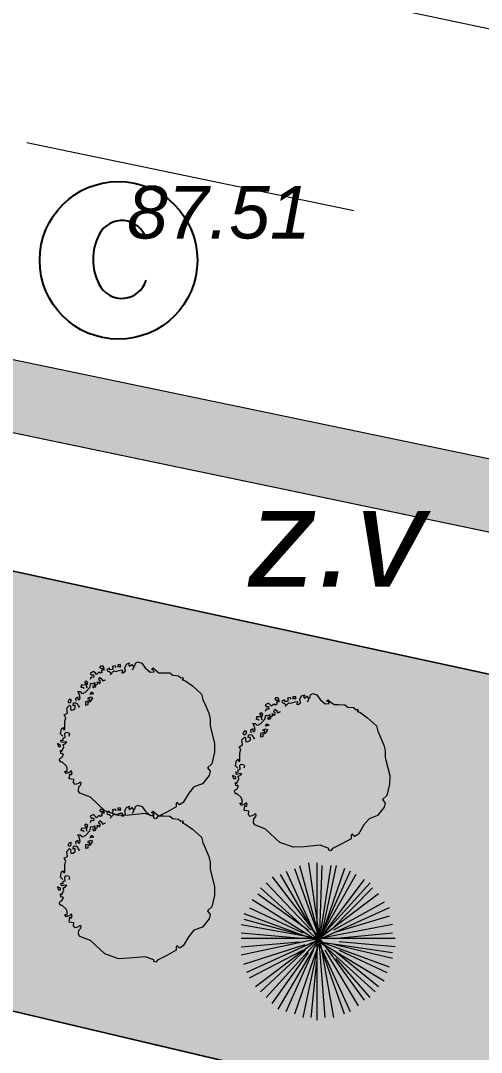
# Model space of a CAD drawing. Header units: millimetres. Extents: x 207782523 to 208144499, y 477594674 to 477848829.
# Drawn here: x 207865833 to 207874599, y 477772217 to 477791839 of the extents above; entities that cross this region are included whole.
import ezdxf

# ---------------------------------------------------------------- set-up
doc = ezdxf.new("R2010")
doc.units = ezdxf.units.MM
doc.header["$MEASUREMENT"] = 0
doc.linetypes.add('Hidden Line', pattern=[391.222223, 282.222223, -109])
doc.linetypes.add('Hosszú szaggatott', pattern=[10583.33, 6350, -4233.33])
doc.layers.get('0').update_dxf_attribs({"true_color": 0x787878})
for name, color, linetype, lineweight, true_color in [('New_sit - accese_Pen_No__1', 7, 'Continuous', 13, 0x787878), ('New_sit - constructii propuse_Pen_No__1', 7, 'Continuous', 13, 0x787878), ('New_sit - drum_Pen_No__19', 7, 'Continuous', 0, 0x787878), ('New_sit - drum_Pen_No__21', 7, 'Continuous', 20, 0x787878), ('New_sit - vegetatie_Pen_No__1', 7, 'Continuous', 13, 0x787878), ('New_sit - vegetatie_Pen_No__104', 7, 'Continuous', 13, 0x787878), ('sit - adnotatii_Pen_No__92', 7, 'Continuous', 13, 0x787878), ('sit - canalizare_Pen_No__150', 7, 'Continuous', 25, 0x787878), ('sit - cota teren_Pen_No__101', 7, 'Continuous', 13, 0x787878), ('sit - limita de proprietate_Pen_No__20', 7, 'Continuous', 0, 0x787878), ('sit - vegetatie_Pen_No__2', 7, 'Continuous', 13, 0x787878)]:
    doc.layers.add(name, color=color, linetype=linetype, lineweight=lineweight, true_color=true_color)
doc.layers.add('sit - vegetatie', color=7, linetype='Continuous', true_color=0x787878)
doc.styles.add('GENERATED_STYLE_4', font='ariali.ttf')
doc.linetypes.add('cercuri pline mici', pattern='A,0,[1,PLAN DE SITUATIE - TMISOARA1.Shx,S=1.587302,R=0,X=0,Y=0],-300,0', length=300)
pattern_1 = [(90, (207891220.2, 477723905.04), (-300, 0), [43.30127, -129.9038]), (90, (207891370.2, 477723991.64), (-300, 0), [43.30127, -129.9038]), (30, (207891220.2, 477723905.04), (-150, 259.8076), [43.30127, -129.9038]), (30, (207891220.2, 477724078.24), (-150, 259.8076), [43.30127, -129.9038]), (150, (207891220.2, 477723905.04), (150, 259.8076), [43.30127, -129.9038]), (150, (207891220.2, 477724078.24), (150, 259.8076), [43.30127, -129.9038])]

# ---------------------------------------------------------------- blocks, each defined once
blk = doc.blocks.new('Tree Plan 23[18]', base_point=(207919060, 477770293))
at = {"layer": 'sit - vegetatie_Pen_No__2', "color": 8, "linetype": 'Continuous', "lineweight": 13}
for p, q in [((207918378, 477771703), (207918364, 477771678)), ((207918364, 477771678), (207918398, 477771660)), ((207918430, 477771703), (207918378, 477771703)), ((207918398, 477771660), (207918413, 477771667)), ((207918413, 477771667), (207918422, 477771648)), ((207918452, 477771656), (207918430, 477771703)), ((207918448, 477771623), (207918452, 477771656)), ((207918547, 477771667), (207918499, 477771641)), ((207918565, 477771634), (207918547, 477771667)), ((207918656, 477771711), (207918605, 477771696)), ((207918605, 477771696), (207918623, 477771674)), ((207918623, 477771674), (207918605, 477771637)), ((207918678, 477771678), (207918656, 477771711)), ((207918711, 477771725), (207918708, 477771689)), ((207918708, 477771689), (207918733, 477771700)), ((207918752, 477771732), (207918711, 477771725)), ((207918733, 477771700), (207918755, 477771689)), ((207918770, 477771696), (207918752, 477771732)), ((207918755, 477771689), (207918770, 477771696)), ((207918845, 477771674), (207918872, 477771741)), ((207918854, 477771611), (207918845, 477771674)), ((207918872, 477771741), (207918935, 477771764)), ((207918935, 477771764), (207918913, 477771728)), ((207918913, 477771728), (207918931, 477771701)), ((207918931, 477771701), (207918976, 477771737)), ((207918976, 477771737), (207919012, 477771683)), ((207919012, 477771683), (207918985, 477771624)), ((207919034, 477771701), (207919048, 477771759)), ((207919048, 477771759), (207919088, 477771786)), ((207919088, 477771786), (207919169, 477771759)), ((207919169, 477771759), (207919232, 477771674)), ((207919232, 477771674), (207919326, 477771588)), ((207919353, 477771642), (207919380, 477771669)), ((207919380, 477771669), (207919416, 477771638)), ((207918247, 477771604), (207918181, 477771572)), ((207918181, 477771572), (207918203, 477771539)), ((207918199, 477771487), (207918184, 477771447)), ((207918254, 477771491), (207918199, 477771487)), ((207918203, 477771539), (207918247, 477771539)), ((207918283, 477771568), (207918247, 477771604)), ((207918247, 477771539), (207918254, 477771491)), ((207918302, 477771546), (207918283, 477771568)), ((207918349, 477771586), (207918302, 477771546)), ((207918378, 477771568), (207918349, 477771586)), ((207918351, 477771454), (207918369, 477771489)), ((207918378, 477771409), (207918351, 477771454)), ((207918369, 477771489), (207918391, 477771467)), ((207918408, 477771583), (207918378, 477771568)), ((207918391, 477771467), (207918427, 477771422)), ((207918422, 477771648), (207918397, 477771615)), ((207918397, 477771615), (207918408, 477771583)), ((207918499, 477771641), (207918506, 477771615)), ((207918506, 477771615), (207918543, 477771604)), ((207918543, 477771604), (207918576, 477771579)), ((207918605, 477771637), (207918565, 477771634)), ((207918566, 477771539), (207918634, 477771611)), ((207918634, 477771611), (207918674, 477771602)), ((207918674, 477771602), (207918755, 477771629)), ((207918755, 477771629), (207918791, 477771633)), ((207918800, 477771602), (207918778, 477771584)), ((207918778, 477771584), (207918823, 477771579)), ((207918791, 477771633), (207918800, 477771602)), ((207918823, 477771579), (207918854, 477771611)), ((207919326, 477771588), (207919398, 477771597)), ((207919385, 477771633), (207919353, 477771642)), ((207919398, 477771597), (207919385, 477771633)), ((207919416, 477771638), (207919493, 477771579)), ((207919493, 477771579), (207919578, 477771579)), ((207919578, 477771579), (207919700, 477771575)), ((207919700, 477771575), (207919754, 477771530)), ((207919754, 477771530), (207919862, 477771521)), ((207919862, 477771521), (207919907, 477771480)), ((207919907, 477771480), (207919947, 477771485)), ((207919952, 477771458), (207919934, 477771445)), ((207919947, 477771485), (207919952, 477771458)), ((207918018, 477771346), (207918009, 477771301)), ((207918009, 477771301), (207918040, 477771305)), ((207918063, 477771341), (207918018, 477771346)), ((207918040, 477771305), (207918067, 477771283)), ((207918094, 477771346), (207918063, 477771341)), ((207918108, 477771422), (207918076, 477771395)), ((207918076, 477771395), (207918099, 477771386)), ((207918099, 477771386), (207918094, 477771346)), ((207918099, 477771215), (207918175, 477771296)), ((207918139, 477771395), (207918108, 477771422)), ((207918112, 477771328), (207918139, 477771395)), ((207918126, 477771283), (207918112, 477771328)), ((207918175, 477771296), (207918189, 477771346)), ((207918189, 477771346), (207918198, 477771377)), ((207918198, 477771377), (207918229, 477771364)), ((207918229, 477771364), (207918270, 477771391)), ((207918261, 477771328), (207918229, 477771319)), ((207918229, 477771319), (207918252, 477771296)), ((207918252, 477771296), (207918288, 477771310)), ((207918270, 477771391), (207918261, 477771328)), ((207918288, 477771310), (207918297, 477771355)), ((207918297, 477771355), (207918328, 477771364)), ((207918328, 477771364), (207918315, 477771404)), ((207918315, 477771404), (207918346, 477771391)), ((207918346, 477771391), (207918360, 477771368)), ((207918360, 477771368), (207918378, 477771409)), ((207918427, 477771422), (207918477, 477771445)), ((207919934, 477771445), (207919983, 477771431)), ((207919983, 477771431), (207920131, 477771328)), ((207920131, 477771328), (207920302, 477771173)), ((207917785, 477771068), (207917757, 477771015)), ((207917825, 477771071), (207917785, 477771068)), ((207917825, 477771031), (207917825, 477771071)), ((207917910, 477771094), (207917946, 477771121)), ((207917914, 477771040), (207917910, 477771094)), ((207917946, 477771121), (207917946, 477771080)), ((207917946, 477771080), (207917973, 477771058)), ((207917982, 477771161), (207917950, 477771220)), ((207917950, 477771220), (207917995, 477771220)), ((207917973, 477771058), (207917991, 477771094)), ((207917991, 477771094), (207917982, 477771161)), ((207917995, 477771220), (207918022, 477771184)), ((207918022, 477771184), (207918058, 477771188)), ((207918058, 477771188), (207918099, 477771215)), ((207918188, 477771111), (207918133, 477771089)), ((207918133, 477771089), (207918170, 477771081)), ((207918170, 477771081), (207918163, 477771045)), ((207918211, 477771206), (207918180, 477771170)), ((207918180, 477771170), (207918256, 477771184)), ((207918232, 477771100), (207918188, 477771111)), ((207918192, 477771030), (207918214, 477771067)), ((207918256, 477771184), (207918211, 477771206)), ((207918214, 477771067), (207918232, 477771100)), ((207920302, 477771173), (207920325, 477771071)), ((207920325, 477771071), (207920383, 477770941)), ((207917739, 477770905), (207917789, 477770959)), ((207917753, 477770810), (207917739, 477770905)), ((207917757, 477771015), (207917798, 477771004)), ((207917789, 477770959), (207917816, 477770936)), ((207917798, 477771004), (207917825, 477771031)), ((207917816, 477770936), (207917807, 477770909)), ((207917807, 477770909), (207917816, 477770869)), ((207917816, 477770869), (207917860, 477770873)), ((207917860, 477770950), (207917865, 477771004)), ((207917896, 477770959), (207917860, 477770950)), ((207917860, 477770873), (207917901, 477770900)), ((207917865, 477771004), (207917901, 477771008)), ((207917901, 477770900), (207917896, 477770959)), ((207917901, 477771008), (207917937, 477770995)), ((207917937, 477770995), (207917955, 477770954)), ((207917955, 477770954), (207917973, 477770923)), ((207917973, 477770923), (207917986, 477770941)), ((207918097, 477771026), (207918093, 477770964)), ((207918093, 477770964), (207918144, 477770972)), ((207918163, 477771045), (207918097, 477771026)), ((207918144, 477771001), (207918148, 477771015)), ((207918144, 477770972), (207918144, 477771001)), ((207918148, 477771015), (207918192, 477771030)), ((207920383, 477770941), (207920442, 477770806)), ((207917690, 477770774), (207917753, 477770810)), ((207917721, 477770721), (207917690, 477770774)), ((207917699, 477770658), (207917721, 477770721)), ((207920442, 477770806), (207920464, 477770703)), ((207920464, 477770703), (207920464, 477770572)), ((207917618, 477770415), (207917636, 477770514)), ((207917636, 477770514), (207917672, 477770536)), ((207917672, 477770536), (207917676, 477770500)), ((207917676, 477770500), (207917699, 477770500)), ((207917703, 477770554), (207917699, 477770658)), ((207917699, 477770500), (207917703, 477770554)), ((207920464, 477770572), (207920478, 477770518)), ((207920478, 477770518), (207920552, 477770229)), ((207917663, 477770370), (207917618, 477770415)), ((207917640, 477770248), (207917627, 477770298)), ((207917627, 477770298), (207917667, 477770289)), ((207917667, 477770289), (207917672, 477770338)), ((207917672, 477770338), (207917708, 477770347)), ((207917699, 477770419), (207917726, 477770446)), ((207917708, 477770347), (207917699, 477770419)), ((207917726, 477770446), (207917771, 477770437)), ((207917771, 477770437), (207917789, 477770401)), ((207917789, 477770401), (207917780, 477770365)), ((207917622, 477770203), (207917564, 477770230)), ((207917564, 477770230), (207917582, 477770172)), ((207917582, 477770172), (207917622, 477770172)), ((207917628, 477770034), (207917616, 477770097)), ((207917616, 477770097), (207917640, 477770077)), ((207917622, 477770172), (207917622, 477770203)), ((207917690, 477770257), (207917640, 477770248)), ((207917640, 477770077), (207917658, 477770109)), ((207917658, 477770109), (207917685, 477770167)), ((207917667, 477770212), (207917708, 477770226)), ((207917685, 477770167), (207917667, 477770212)), ((207917739, 477770262), (207917690, 477770257)), ((207917708, 477770226), (207917739, 477770262)), ((207920552, 477770229), (207920550, 477770064)), ((207917600, 477769916), (207917609, 477769947)), ((207917627, 477769875), (207917600, 477769916)), ((207917609, 477769947), (207917644, 477769968)), ((207917645, 477769884), (207917627, 477769875)), ((207917654, 477770042), (207917628, 477770034)), ((207917644, 477769968), (207917676, 477770024)), ((207917726, 477769808), (207917645, 477769884)), ((207917676, 477770024), (207917654, 477770042)), ((207920550, 477770064), (207920496, 477769848)), ((207917699, 477769700), (207917721, 477769704)), ((207917726, 477769659), (207917699, 477769700)), ((207917721, 477769704), (207917744, 477769698)), ((207917748, 477769767), (207917726, 477769808)), ((207917744, 477769698), (207917748, 477769767)), ((207917829, 477769709), (207917793, 477769682)), ((207917843, 477769664), (207917829, 477769709)), ((207920496, 477769848), (207920415, 477769772)), ((207920415, 477769772), (207920464, 477769704)), ((207920464, 477769704), (207920446, 477769623)), ((207917793, 477769682), (207917726, 477769659)), ((207917784, 477769560), (207917792, 477769607)), ((207917874, 477769547), (207917784, 477769560)), ((207917792, 477769607), (207917798, 477769655)), ((207917798, 477769655), (207917825, 477769637)), ((207917825, 477769637), (207917843, 477769664)), ((207917868, 477769488), (207917874, 477769547)), ((207917985, 477769498), (207917959, 477769471)), ((207918011, 477769478), (207917985, 477769498)), ((207920446, 477769623), (207920322, 477769465)), ((207917896, 477769450), (207917868, 477769488)), ((207917959, 477769471), (207917896, 477769450)), ((207917959, 477769327), (207917965, 477769406)), ((207917985, 477769288), (207917959, 477769327)), ((207917965, 477769406), (207918005, 477769445)), ((207918005, 477769445), (207918011, 477769478)), ((207920159, 477769406), (207920060, 477769288)), ((207920322, 477769465), (207920159, 477769406)), ((207918188, 477769209), (207917985, 477769288)), ((207918463, 477768954), (207918188, 477769209)), ((207919846, 477769117), (207919818, 477769092)), ((207919857, 477769086), (207919846, 477769117)), ((207919956, 477769111), (207919884, 477769065)), ((207920060, 477769288), (207919956, 477769111)), ((207918725, 477768862), (207918463, 477768954)), ((207919641, 477768928), (207919465, 477768836)), ((207919818, 477769026), (207919641, 477768928)), ((207919818, 477769092), (207919818, 477769026)), ((207919884, 477769065), (207919857, 477769086)), ((207918926, 477768871), (207918725, 477768862)), ((207919229, 477768902), (207918926, 477768871)), ((207919393, 477768843), (207919229, 477768902)), ((207919393, 477768810), (207919393, 477768843)), ((207919432, 477768797), (207919393, 477768810)), ((207919465, 477768836), (207919432, 477768797))]:
    blk.add_line(p, q, dxfattribs=at)
blk = doc.blocks.new('Tree Plan 23[19]', base_point=(207919060, 477767568))
at = {"layer": 'sit - vegetatie_Pen_No__2', "color": 8, "linetype": 'Continuous', "lineweight": 13}
for p, q in [((207918378, 477768979), (207918364, 477768953)), ((207918364, 477768953), (207918398, 477768935)), ((207918430, 477768979), (207918378, 477768979)), ((207918422, 477768924), (207918397, 477768891)), ((207918398, 477768935), (207918413, 477768943)), ((207918413, 477768943), (207918422, 477768924)), ((207918452, 477768931), (207918430, 477768979)), ((207918448, 477768898), (207918452, 477768931)), ((207918547, 477768942), (207918499, 477768916)), ((207918499, 477768916), (207918506, 477768891)), ((207918565, 477768909), (207918547, 477768942)), ((207918605, 477768913), (207918565, 477768909)), ((207918656, 477768986), (207918605, 477768971)), ((207918605, 477768971), (207918623, 477768949)), ((207918623, 477768949), (207918605, 477768913)), ((207918678, 477768953), (207918656, 477768986)), ((207918674, 477768877), (207918755, 477768904)), ((207918711, 477769001), (207918708, 477768964)), ((207918708, 477768964), (207918733, 477768975)), ((207918752, 477769008), (207918711, 477769001)), ((207918733, 477768975), (207918755, 477768964)), ((207918770, 477768971), (207918752, 477769008)), ((207918755, 477768964), (207918770, 477768971)), ((207918755, 477768904), (207918791, 477768909)), ((207918791, 477768909), (207918800, 477768877)), ((207918845, 477768949), (207918872, 477769017)), ((207918854, 477768886), (207918845, 477768949)), ((207918872, 477769017), (207918935, 477769039)), ((207918935, 477769039), (207918913, 477769003)), ((207918913, 477769003), (207918931, 477768976)), ((207918931, 477768976), (207918976, 477769012)), ((207918976, 477769012), (207919012, 477768958)), ((207919012, 477768958), (207918985, 477768900)), ((207919034, 477768976), (207919048, 477769035)), ((207919048, 477769035), (207919088, 477769062)), ((207919088, 477769062), (207919169, 477769035)), ((207919169, 477769035), (207919232, 477768949)), ((207919232, 477768949), (207919326, 477768864)), ((207919353, 477768918), (207919380, 477768945)), ((207919385, 477768909), (207919353, 477768918)), ((207919380, 477768945), (207919416, 477768913)), ((207919398, 477768873), (207919385, 477768909)), ((207919416, 477768913), (207919493, 477768855)), ((207918247, 477768880), (207918181, 477768847)), ((207918181, 477768847), (207918203, 477768815)), ((207918199, 477768763), (207918184, 477768723)), ((207918254, 477768767), (207918199, 477768763)), ((207918203, 477768815), (207918247, 477768814)), ((207918283, 477768843), (207918247, 477768880)), ((207918247, 477768814), (207918254, 477768767)), ((207918302, 477768821), (207918283, 477768843)), ((207918349, 477768862), (207918302, 477768821)), ((207918378, 477768843), (207918349, 477768862)), ((207918351, 477768729), (207918369, 477768765)), ((207918378, 477768684), (207918351, 477768729)), ((207918369, 477768765), (207918391, 477768742)), ((207918408, 477768858), (207918378, 477768843)), ((207918391, 477768742), (207918427, 477768697)), ((207918397, 477768891), (207918408, 477768858)), ((207918427, 477768697), (207918477, 477768720)), ((207918506, 477768891), (207918543, 477768880)), ((207918543, 477768880), (207918576, 477768854)), ((207918566, 477768814), (207918634, 477768886)), ((207918634, 477768886), (207918674, 477768877)), ((207918800, 477768877), (207918778, 477768859)), ((207918778, 477768859), (207918823, 477768855)), ((207918823, 477768855), (207918854, 477768886)), ((207919326, 477768864), (207919398, 477768873)), ((207919493, 477768855), (207919578, 477768855)), ((207919578, 477768855), (207919700, 477768850)), ((207919700, 477768850), (207919754, 477768805)), ((207919754, 477768805), (207919862, 477768796)), ((207919862, 477768796), (207919907, 477768756)), ((207919907, 477768756), (207919947, 477768760)), ((207919952, 477768733), (207919934, 477768720)), ((207919934, 477768720), (207919983, 477768706)), ((207919947, 477768760), (207919952, 477768733)), ((207919983, 477768706), (207920131, 477768603)), ((207918018, 477768621), (207918009, 477768576)), ((207918009, 477768576), (207918040, 477768581)), ((207918063, 477768617), (207918018, 477768621)), ((207918040, 477768581), (207918067, 477768558)), ((207918094, 477768621), (207918063, 477768617)), ((207918108, 477768697), (207918076, 477768670)), ((207918076, 477768670), (207918099, 477768662)), ((207918099, 477768662), (207918094, 477768621)), ((207918099, 477768491), (207918175, 477768572)), ((207918139, 477768670), (207918108, 477768697)), ((207918112, 477768603), (207918139, 477768670)), ((207918126, 477768558), (207918112, 477768603)), ((207918175, 477768572), (207918189, 477768621)), ((207918189, 477768621), (207918198, 477768653)), ((207918198, 477768653), (207918229, 477768639)), ((207918229, 477768639), (207918270, 477768666)), ((207918261, 477768603), (207918229, 477768594)), ((207918229, 477768594), (207918252, 477768572)), ((207918252, 477768572), (207918288, 477768585)), ((207918270, 477768666), (207918261, 477768603)), ((207918288, 477768585), (207918297, 477768630)), ((207918297, 477768630), (207918328, 477768639)), ((207918328, 477768639), (207918315, 477768679)), ((207918315, 477768679), (207918346, 477768666)), ((207918346, 477768666), (207918360, 477768644)), ((207918360, 477768644), (207918378, 477768684)), ((207920131, 477768603), (207920302, 477768448)), ((207917785, 477768344), (207917757, 477768291)), ((207917825, 477768347), (207917785, 477768344)), ((207917825, 477768306), (207917825, 477768347)), ((207917910, 477768369), (207917946, 477768396)), ((207917914, 477768315), (207917910, 477768369)), ((207917946, 477768396), (207917946, 477768356)), ((207917946, 477768356), (207917973, 477768333)), ((207917982, 477768437), (207917950, 477768495)), ((207917950, 477768495), (207917995, 477768495)), ((207917973, 477768333), (207917991, 477768369)), ((207917991, 477768369), (207917982, 477768437)), ((207917995, 477768495), (207918022, 477768459)), ((207918022, 477768459), (207918058, 477768464)), ((207918058, 477768464), (207918099, 477768491)), ((207918163, 477768320), (207918097, 477768302)), ((207918188, 477768386), (207918133, 477768364)), ((207918133, 477768364), (207918170, 477768357)), ((207918170, 477768357), (207918163, 477768320)), ((207918211, 477768482), (207918180, 477768446)), ((207918180, 477768446), (207918256, 477768459)), ((207918232, 477768375), (207918188, 477768386)), ((207918192, 477768306), (207918214, 477768342)), ((207918256, 477768459), (207918211, 477768482)), ((207918214, 477768342), (207918232, 477768375)), ((207920302, 477768448), (207920325, 477768347)), ((207920325, 477768347), (207920383, 477768216)), ((207917739, 477768180), (207917789, 477768234)), ((207917753, 477768086), (207917739, 477768180)), ((207917757, 477768291), (207917798, 477768279)), ((207917789, 477768234), (207917816, 477768212)), ((207917798, 477768279), (207917825, 477768306)), ((207917816, 477768212), (207917807, 477768185)), ((207917807, 477768185), (207917816, 477768144)), ((207917816, 477768144), (207917860, 477768149)), ((207917860, 477768225), (207917865, 477768279)), ((207917896, 477768234), (207917860, 477768225)), ((207917860, 477768149), (207917901, 477768176)), ((207917865, 477768279), (207917901, 477768284)), ((207917901, 477768176), (207917896, 477768234)), ((207917901, 477768284), (207917937, 477768270)), ((207917937, 477768270), (207917955, 477768230)), ((207917955, 477768230), (207917973, 477768198)), ((207917973, 477768198), (207917986, 477768216)), ((207918097, 477768302), (207918093, 477768240)), ((207918093, 477768240), (207918144, 477768247)), ((207918144, 477768276), (207918148, 477768291)), ((207918144, 477768247), (207918144, 477768276)), ((207918148, 477768291), (207918192, 477768306)), ((207920383, 477768216), (207920442, 477768081)), ((207917690, 477768050), (207917753, 477768086)), ((207917721, 477767996), (207917690, 477768050)), ((207917699, 477767933), (207917721, 477767996)), ((207917703, 477767830), (207917699, 477767933)), ((207920442, 477768081), (207920464, 477767978)), ((207920464, 477767978), (207920464, 477767848)), ((207917618, 477767690), (207917636, 477767789)), ((207917636, 477767789), (207917672, 477767812)), ((207917672, 477767812), (207917676, 477767776)), ((207917676, 477767776), (207917699, 477767776)), ((207917699, 477767776), (207917703, 477767830)), ((207920464, 477767848), (207920478, 477767794)), ((207920478, 477767794), (207920552, 477767505)), ((207917663, 477767645), (207917618, 477767690)), ((207917640, 477767524), (207917627, 477767573)), ((207917627, 477767573), (207917667, 477767564)), ((207917690, 477767533), (207917640, 477767524)), ((207917667, 477767564), (207917672, 477767614)), ((207917672, 477767614), (207917708, 477767623)), ((207917739, 477767537), (207917690, 477767533)), ((207917699, 477767695), (207917726, 477767722)), ((207917708, 477767623), (207917699, 477767695)), ((207917708, 477767501), (207917739, 477767537)), ((207917726, 477767722), (207917771, 477767713)), ((207917771, 477767713), (207917789, 477767677)), ((207917789, 477767677), (207917780, 477767641)), ((207917622, 477767479), (207917564, 477767506)), ((207917564, 477767506), (207917582, 477767447)), ((207917582, 477767447), (207917622, 477767447)), ((207917628, 477767309), (207917616, 477767372)), ((207917616, 477767372), (207917640, 477767353)), ((207917622, 477767447), (207917622, 477767479)), ((207917640, 477767353), (207917658, 477767384)), ((207917658, 477767384), (207917685, 477767443)), ((207917667, 477767488), (207917708, 477767501)), ((207917685, 477767443), (207917667, 477767488)), ((207920550, 477767339), (207920496, 477767124)), ((207920552, 477767505), (207920550, 477767339)), ((207917600, 477767191), (207917609, 477767223)), ((207917627, 477767151), (207917600, 477767191)), ((207917609, 477767223), (207917644, 477767244)), ((207917645, 477767160), (207917627, 477767151)), ((207917654, 477767317), (207917628, 477767309)), ((207917644, 477767244), (207917676, 477767299)), ((207917726, 477767083), (207917645, 477767160)), ((207917676, 477767299), (207917654, 477767317)), ((207917699, 477766975), (207917721, 477766980)), ((207917726, 477766935), (207917699, 477766975)), ((207917721, 477766980), (207917744, 477766973)), ((207917748, 477767043), (207917726, 477767083)), ((207917793, 477766957), (207917726, 477766935)), ((207917744, 477766973), (207917748, 477767043)), ((207917829, 477766984), (207917793, 477766957)), ((207917843, 477766939), (207917829, 477766984)), ((207920496, 477767124), (207920415, 477767047)), ((207920415, 477767047), (207920464, 477766980)), ((207920464, 477766980), (207920446, 477766899)), ((207917784, 477766836), (207917792, 477766882)), ((207917874, 477766822), (207917784, 477766836)), ((207917792, 477766882), (207917798, 477766930)), ((207917798, 477766930), (207917825, 477766912)), ((207917825, 477766912), (207917843, 477766939)), ((207917868, 477766763), (207917874, 477766822)), ((207917896, 477766726), (207917868, 477766763)), ((207917959, 477766747), (207917896, 477766726)), ((207917985, 477766773), (207917959, 477766747)), ((207918011, 477766753), (207917985, 477766773)), ((207918005, 477766721), (207918011, 477766753)), ((207920446, 477766899), (207920322, 477766740)), ((207917959, 477766603), (207917965, 477766681)), ((207917985, 477766563), (207917959, 477766603)), ((207917965, 477766681), (207918005, 477766721)), ((207918188, 477766485), (207917985, 477766563)), ((207920060, 477766563), (207919956, 477766387)), ((207920159, 477766681), (207920060, 477766563)), ((207920322, 477766740), (207920159, 477766681)), ((207918463, 477766230), (207918188, 477766485)), ((207919846, 477766393), (207919818, 477766367)), ((207919818, 477766367), (207919818, 477766302)), ((207919857, 477766362), (207919846, 477766393)), ((207919884, 477766341), (207919857, 477766362)), ((207919956, 477766387), (207919884, 477766341)), ((207918725, 477766138), (207918463, 477766230)), ((207919229, 477766177), (207918926, 477766147)), ((207919393, 477766118), (207919229, 477766177)), ((207919641, 477766203), (207919465, 477766112)), ((207919818, 477766302), (207919641, 477766203)), ((207918926, 477766147), (207918725, 477766138)), ((207919393, 477766085), (207919393, 477766118)), ((207919432, 477766072), (207919393, 477766085)), ((207919465, 477766112), (207919432, 477766072))]:
    blk.add_line(p, q, dxfattribs=at)
blk = doc.blocks.new('Tree Plan 23[20]', base_point=(207922390, 477769687))
at = {"layer": 'sit - vegetatie_Pen_No__2', "color": 8, "linetype": 'Continuous', "lineweight": 13}
for p, q in [((207921708, 477771098), (207921694, 477771072)), ((207921694, 477771072), (207921728, 477771054)), ((207921760, 477771098), (207921708, 477771098)), ((207921728, 477771054), (207921743, 477771062)), ((207921743, 477771062), (207921752, 477771043)), ((207921782, 477771050), (207921760, 477771098)), ((207921877, 477771061), (207921829, 477771036)), ((207921895, 477771028), (207921877, 477771061)), ((207921986, 477771105), (207921935, 477771090)), ((207921935, 477771090), (207921953, 477771069)), ((207921953, 477771069), (207921935, 477771032)), ((207922008, 477771072), (207921986, 477771105)), ((207922041, 477771120), (207922038, 477771083)), ((207922038, 477771083), (207922063, 477771094)), ((207922082, 477771127), (207922041, 477771120)), ((207922063, 477771094), (207922085, 477771083)), ((207922100, 477771090), (207922082, 477771127)), ((207922085, 477771083), (207922100, 477771090)), ((207922175, 477771068), (207922202, 477771136)), ((207922184, 477771005), (207922175, 477771068)), ((207922202, 477771136), (207922265, 477771158)), ((207922265, 477771158), (207922243, 477771122)), ((207922243, 477771122), (207922261, 477771095)), ((207922261, 477771095), (207922306, 477771131)), ((207922306, 477771131), (207922342, 477771077)), ((207922342, 477771077), (207922315, 477771019)), ((207922364, 477771095), (207922378, 477771154)), ((207922378, 477771154), (207922418, 477771181)), ((207922418, 477771181), (207922499, 477771154)), ((207922499, 477771154), (207922562, 477771068)), ((207922562, 477771068), (207922656, 477770983)), ((207922683, 477771037), (207922710, 477771064)), ((207922710, 477771064), (207922746, 477771032)), ((207921577, 477770999), (207921511, 477770966)), ((207921511, 477770966), (207921533, 477770934)), ((207921529, 477770882), (207921514, 477770842)), ((207921584, 477770886), (207921529, 477770882)), ((207921533, 477770934), (207921577, 477770933)), ((207921613, 477770962), (207921577, 477770999)), ((207921577, 477770933), (207921584, 477770886)), ((207921632, 477770940), (207921613, 477770962)), ((207921679, 477770981), (207921632, 477770940)), ((207921708, 477770962), (207921679, 477770981)), ((207921681, 477770848), (207921699, 477770884)), ((207921699, 477770884), (207921721, 477770862)), ((207921738, 477770977), (207921708, 477770962)), ((207921752, 477771043), (207921727, 477771010)), ((207921727, 477771010), (207921738, 477770977)), ((207921778, 477771017), (207921782, 477771050)), ((207921829, 477771036), (207921836, 477771010)), ((207921836, 477771010), (207921873, 477770999)), ((207921873, 477770999), (207921906, 477770973)), ((207921935, 477771032), (207921895, 477771028)), ((207921896, 477770933), (207921964, 477771005)), ((207921964, 477771005), (207922004, 477770996)), ((207922004, 477770996), (207922085, 477771023)), ((207922085, 477771023), (207922121, 477771028)), ((207922130, 477770996), (207922108, 477770978)), ((207922108, 477770978), (207922153, 477770974)), ((207922121, 477771028), (207922130, 477770996)), ((207922153, 477770974), (207922184, 477771005)), ((207922656, 477770983), (207922728, 477770992)), ((207922715, 477771028), (207922683, 477771037)), ((207922728, 477770992), (207922715, 477771028)), ((207922746, 477771032), (207922823, 477770974)), ((207922823, 477770974), (207922908, 477770974)), ((207922908, 477770974), (207923030, 477770969)), ((207923030, 477770969), (207923084, 477770924)), ((207923084, 477770924), (207923192, 477770915)), ((207923192, 477770915), (207923237, 477770875)), ((207923237, 477770875), (207923277, 477770880)), ((207923277, 477770880), (207923282, 477770853)), ((207921348, 477770740), (207921339, 477770695)), ((207921339, 477770695), (207921370, 477770700)), ((207921393, 477770736), (207921348, 477770740)), ((207921370, 477770700), (207921397, 477770677)), ((207921424, 477770740), (207921393, 477770736)), ((207921438, 477770817), (207921406, 477770790)), ((207921406, 477770790), (207921429, 477770781)), ((207921429, 477770781), (207921424, 477770740)), ((207921429, 477770610), (207921505, 477770691)), ((207921469, 477770790), (207921438, 477770817)), ((207921442, 477770722), (207921469, 477770790)), ((207921456, 477770677), (207921442, 477770722)), ((207921505, 477770691), (207921519, 477770740)), ((207921519, 477770740), (207921528, 477770772)), ((207921528, 477770772), (207921559, 477770758)), ((207921559, 477770758), (207921600, 477770785)), ((207921591, 477770722), (207921559, 477770713)), ((207921559, 477770713), (207921582, 477770691)), ((207921582, 477770691), (207921618, 477770704)), ((207921600, 477770785), (207921591, 477770722)), ((207921618, 477770704), (207921627, 477770749)), ((207921627, 477770749), (207921658, 477770758)), ((207921658, 477770758), (207921645, 477770799)), ((207921645, 477770799), (207921676, 477770785)), ((207921676, 477770785), (207921690, 477770763)), ((207921708, 477770803), (207921681, 477770848)), ((207921690, 477770763), (207921708, 477770803)), ((207921721, 477770862), (207921757, 477770817)), ((207921757, 477770817), (207921807, 477770839)), ((207923282, 477770853), (207923264, 477770839)), ((207923264, 477770839), (207923313, 477770826)), ((207923313, 477770826), (207923461, 477770722)), ((207923461, 477770722), (207923632, 477770568)), ((207921240, 477770488), (207921276, 477770515)), ((207921244, 477770434), (207921240, 477770488)), ((207921276, 477770515), (207921276, 477770475)), ((207921276, 477770475), (207921303, 477770452)), ((207921312, 477770556), (207921280, 477770614)), ((207921280, 477770614), (207921325, 477770614)), ((207921303, 477770452), (207921321, 477770488)), ((207921321, 477770488), (207921312, 477770556)), ((207921325, 477770614), (207921352, 477770578)), ((207921352, 477770578), (207921388, 477770583)), ((207921388, 477770583), (207921429, 477770610)), ((207921518, 477770505), (207921463, 477770483)), ((207921463, 477770483), (207921500, 477770476)), ((207921500, 477770476), (207921493, 477770439)), ((207921541, 477770601), (207921510, 477770565)), ((207921510, 477770565), (207921586, 477770578)), ((207921562, 477770494), (207921518, 477770505)), ((207921586, 477770578), (207921541, 477770601)), ((207921544, 477770461), (207921562, 477770494)), ((207923632, 477770568), (207923655, 477770466)), ((207921069, 477770299), (207921119, 477770353)), ((207921083, 477770205), (207921069, 477770299)), ((207921115, 477770463), (207921087, 477770410)), ((207921087, 477770410), (207921128, 477770398)), ((207921155, 477770466), (207921115, 477770463)), ((207921119, 477770353), (207921146, 477770331)), ((207921128, 477770398), (207921155, 477770425)), ((207921146, 477770331), (207921137, 477770304)), ((207921137, 477770304), (207921146, 477770263)), ((207921155, 477770425), (207921155, 477770466)), ((207921190, 477770344), (207921195, 477770398)), ((207921226, 477770353), (207921190, 477770344)), ((207921190, 477770268), (207921231, 477770295)), ((207921195, 477770398), (207921231, 477770403)), ((207921231, 477770295), (207921226, 477770353)), ((207921231, 477770403), (207921267, 477770389)), ((207921267, 477770389), (207921285, 477770349)), ((207921285, 477770349), (207921303, 477770317)), ((207921303, 477770317), (207921316, 477770335)), ((207921427, 477770421), (207921423, 477770359)), ((207921423, 477770359), (207921474, 477770366)), ((207921493, 477770439), (207921427, 477770421)), ((207921474, 477770395), (207921478, 477770410)), ((207921474, 477770366), (207921474, 477770395)), ((207921478, 477770410), (207921522, 477770425)), ((207921522, 477770425), (207921544, 477770461)), ((207923655, 477770466), (207923713, 477770335)), ((207923713, 477770335), (207923772, 477770201)), ((207921020, 477770169), (207921083, 477770205)), ((207921051, 477770115), (207921020, 477770169)), ((207921029, 477770052), (207921051, 477770115)), ((207921146, 477770263), (207921190, 477770268)), ((207923772, 477770201), (207923794, 477770097)), ((207923794, 477770097), (207923794, 477769967)), ((207920948, 477769809), (207920966, 477769908)), ((207920966, 477769908), (207921002, 477769931)), ((207921002, 477769931), (207921006, 477769895)), ((207921006, 477769895), (207921029, 477769895)), ((207921033, 477769949), (207921029, 477770052)), ((207921029, 477769895), (207921033, 477769949)), ((207923794, 477769967), (207923808, 477769913)), ((207923808, 477769913), (207923882, 477769624)), ((207920993, 477769764), (207920948, 477769809)), ((207920970, 477769643), (207920957, 477769692)), ((207920957, 477769692), (207920997, 477769683)), ((207920997, 477769683), (207921002, 477769733)), ((207921002, 477769733), (207921038, 477769742)), ((207921029, 477769814), (207921056, 477769841)), ((207921038, 477769742), (207921029, 477769814)), ((207921056, 477769841), (207921101, 477769832)), ((207921101, 477769832), (207921119, 477769796)), ((207921119, 477769796), (207921110, 477769760)), ((207920952, 477769598), (207920894, 477769625)), ((207920894, 477769625), (207920912, 477769566)), ((207920912, 477769566), (207920952, 477769566)), ((207920958, 477769428), (207920946, 477769491)), ((207920946, 477769491), (207920970, 477769472)), ((207920952, 477769566), (207920952, 477769598)), ((207921020, 477769652), (207920970, 477769643)), ((207920970, 477769472), (207920988, 477769504)), ((207920988, 477769504), (207921015, 477769562)), ((207920997, 477769607), (207921038, 477769620)), ((207921015, 477769562), (207920997, 477769607)), ((207921069, 477769656), (207921020, 477769652)), ((207921038, 477769620), (207921069, 477769656)), ((207923882, 477769624), (207923880, 477769459)), ((207920930, 477769310), (207920939, 477769342)), ((207920957, 477769270), (207920930, 477769310)), ((207920939, 477769342), (207920974, 477769363)), ((207920984, 477769436), (207920958, 477769428)), ((207920974, 477769363), (207921006, 477769418)), ((207921006, 477769418), (207920984, 477769436)), ((207923880, 477769459), (207923826, 477769243)), ((207920975, 477769279), (207920957, 477769270)), ((207921056, 477769202), (207920975, 477769279)), ((207921029, 477769094), (207921051, 477769099)), ((207921051, 477769099), (207921074, 477769092)), ((207921078, 477769162), (207921056, 477769202)), ((207921074, 477769092), (207921078, 477769162)), ((207921159, 477769103), (207921123, 477769076)), ((207921173, 477769058), (207921159, 477769103)), ((207923826, 477769243), (207923745, 477769166)), ((207923745, 477769166), (207923794, 477769099)), ((207923794, 477769099), (207923776, 477769018)), ((207921056, 477769054), (207921029, 477769094)), ((207921123, 477769076), (207921056, 477769054)), ((207921114, 477768955), (207921122, 477769001)), ((207921204, 477768941), (207921114, 477768955)), ((207921122, 477769001), (207921128, 477769049)), ((207921128, 477769049), (207921155, 477769031)), ((207921155, 477769031), (207921173, 477769058)), ((207921198, 477768882), (207921204, 477768941)), ((207923776, 477769018), (207923652, 477768859)), ((207921226, 477768845), (207921198, 477768882)), ((207921289, 477768866), (207921226, 477768845)), ((207921315, 477768892), (207921289, 477768866)), ((207921289, 477768722), (207921295, 477768800)), ((207921315, 477768683), (207921289, 477768722)), ((207921295, 477768800), (207921335, 477768840)), ((207921341, 477768872), (207921315, 477768892)), ((207921335, 477768840), (207921341, 477768872)), ((207923489, 477768800), (207923390, 477768683)), ((207923652, 477768859), (207923489, 477768800)), ((207921518, 477768604), (207921315, 477768683)), ((207921793, 477768349), (207921518, 477768604)), ((207923176, 477768512), (207923148, 477768486)), ((207923187, 477768481), (207923176, 477768512)), ((207923390, 477768683), (207923286, 477768506)), ((207922055, 477768257), (207921793, 477768349)), ((207922971, 477768322), (207922795, 477768231)), ((207923148, 477768421), (207922971, 477768322)), ((207923148, 477768486), (207923148, 477768421)), ((207923214, 477768460), (207923187, 477768481)), ((207923286, 477768506), (207923214, 477768460)), ((207922256, 477768266), (207922055, 477768257)), ((207922559, 477768296), (207922256, 477768266)), ((207922723, 477768237), (207922559, 477768296)), ((207922723, 477768205), (207922723, 477768237)), ((207922762, 477768191), (207922723, 477768205)), ((207922795, 477768231), (207922762, 477768191))]:
    blk.add_line(p, q, dxfattribs=at)
blk = doc.blocks.new('Tree Plan 23[21]', base_point=(207922521, 477766465))
at = {"layer": 'sit - vegetatie_Pen_No__2', "color": 8, "linetype": 'Continuous', "lineweight": 13}
for p, q in [((207922338, 477767960), (207922545, 477766521)), ((207922496, 477767960), (207922496, 477764972)), ((207921801, 477767741), (207922545, 477766460)), ((207921911, 477767802), (207923131, 477765131)), ((207923021, 477767851), (207922070, 477765082)), ((207922070, 477767851), (207922545, 477766521)), ((207922167, 477767912), (207922545, 477766521)), ((207922765, 477767912), (207922545, 477766521)), ((207922594, 477767912), (207922545, 477766631)), ((207923131, 477767802), (207922545, 477766521)), ((207923240, 477767741), (207922545, 477766521)), ((207922862, 477767912), (207922594, 477766631)), ((207923509, 477767582), (207921533, 477765399)), ((207921533, 477767582), (207922387, 477766680)), ((207921643, 477767692), (207922545, 477766521)), ((207923399, 477767643), (207922594, 477766570)), ((207921374, 477767375), (207922338, 477766680)), ((207923606, 477765509), (207921423, 477767485)), ((207923667, 477767375), (207922545, 477766521)), ((207923558, 477767485), (207922765, 477766680)), ((207921265, 477767265), (207922545, 477766460)), ((207923777, 477767216), (207922814, 477766680)), ((207921106, 477766997), (207923875, 477765984)), ((207923875, 477767107), (207921155, 477765875)), ((207921216, 477767107), (207922228, 477766631)), ((207923875, 477766948), (207922814, 477766631)), ((207921057, 477766789), (207922545, 477766521)), ((207921106, 477766887), (207922277, 477766570)), ((207923936, 477766789), (207922545, 477766521)), ((207921057, 477766631), (207922277, 477766521)), ((207922814, 477766521), (207923936, 477766631)), ((207923984, 477766521), (207921057, 477766521)), ((207922545, 477766521), (207921057, 477766204)), ((207921057, 477766363), (207922167, 477766460)), ((207921106, 477766033), (207922277, 477766411)), ((207922545, 477766521), (207921326, 477765606)), ((207922545, 477766521), (207921752, 477765179)), ((207922545, 477766521), (207922228, 477765021)), ((207922545, 477766521), (207923399, 477765350)), ((207922545, 477766521), (207922814, 477765021)), ((207922545, 477766460), (207923936, 477766253)), ((207922545, 477766460), (207923777, 477765716)), ((207922655, 477765021), (207922545, 477766411)), ((207923936, 477766143), (207922814, 477766411)), ((207923984, 477766363), (207922923, 477766460)), ((207921216, 477765777), (207922228, 477766302)), ((207921423, 477765509), (207922277, 477766302)), ((207921643, 477765289), (207922338, 477766253)), ((207921911, 477765131), (207922435, 477766302)), ((207923021, 477765082), (207922594, 477766302)), ((207923289, 477765240), (207922655, 477766302)), ((207923667, 477765606), (207922862, 477766253)), ((207922923, 477766302), (207923826, 477765875)), ((207922387, 477765021), (207922496, 477766094)), ((207923509, 477765399), (207922862, 477766143))]:
    blk.add_line(p, q, dxfattribs=at)
blk = doc.blocks.new('plan de situatie')
at = {"layer": 'New_sit - vegetatie_Pen_No__104', "linetype": 'Continuous', "lineweight": 13}
h = blk.add_hatch(dxfattribs=at)
h.set_pattern_fill('GRASS', color=256, style=0, pattern_type=2)
h.set_pattern_definition(pattern_1)
edge = h.paths.add_edge_path()
edge.add_arc((207906442, 477767840), 8913, 64.3968, 83.2096, ccw=False)
edge.add_arc((207906442, 477767840), 8913, 57.7181, 64.3968, ccw=False)
edge.add_arc((207906442, 477767840), 8913, 50.3878, 57.7181, ccw=False)
edge.add_arc((207906442, 477767840), 8913, 45.4553, 50.3878, ccw=False)
edge.add_line((207912694, 477774192), (207910380, 477774675))
edge.add_line((207910380, 477774675), (207910294, 477774692))
edge.add_line((207910294, 477774692), (207908949, 477774973))
edge.add_line((207908949, 477774973), (207783543, 477801140))
edge.add_line((207783543, 477801140), (207783166, 477802578))
edge.add_line((207783166, 477802578), (207907496, 477776690))
h = blk.add_hatch(dxfattribs=at)
h.set_pattern_fill('GRASS', color=256, style=0, pattern_type=2)
h.set_pattern_definition(pattern_1)
edge = h.paths.add_edge_path()
edge.add_line((207841822, 477726258), (207840659, 477721132))
edge.add_line((207840659, 477721132), (207841623, 477720522))
edge.add_line((207841623, 477720522), (207842279, 477720106))
edge.add_line((207842279, 477720106), (207842400, 477719991))
edge.add_line((207842400, 477719991), (207844457, 477719854))
edge.add_line((207844457, 477719854), (207844828, 477719767))
edge.add_arc((207845257, 477719348), 600, 133.1663, 135.6974, ccw=False)
edge.add_arc((207845259, 477723261), 3500, 263.2313, 276.7088)
edge.add_line((207845668, 477719785), (207845633, 477720083))
edge.add_arc((207845262, 477723260), 3198, 276.6637, 345.6671)
edge.add_line((207848361, 477722468), (207848361, 477722468))
edge.add_line((207848361, 477722468), (207850482, 477731461))
edge.add_line((207850482, 477731461), (207850482, 477731461))
edge.add_arc((207847378, 477732260), 3205, 345.5661, 393.1958)
edge.add_arc((207858259, 477739382), 9800, 180.0701, 213.2126, ccw=False)
edge.add_arc((207858259, 477739382), 9800, 179.9272, 180.0695, ccw=False)
edge.add_arc((207858259, 477739382), 9800, 166.7459, 179.9277, ccw=False)
edge.add_line((207848720, 477741629), (207850440, 477748929))
edge.add_line((207850440, 477748929), (207847812, 477749548))
edge.add_line((207847812, 477749548), (207853985, 477775757))
edge.add_line((207853985, 477775757), (207881239, 477769338))
edge.add_line((207881239, 477769338), (207883181, 477777581))
edge.add_line((207883181, 477777581), (207853855, 477783928))
edge.add_line((207853855, 477783928), (207847194, 477755647))
edge.add_line((207847194, 477755647), (207841874, 477733062))
edge.add_line((207841874, 477733062), (207843297, 477732754))
edge.add_line((207843297, 477732754), (207842615, 477729749))
edge.add_line((207842615, 477729749), (207841822, 477726258))
at = {"layer": 'New_sit - accese_Pen_No__1', "linetype": 'Continuous', "lineweight": 13}
blk.add_line((207853985, 477775757), (207881239, 477769338), dxfattribs=at)
at = {"layer": 'New_sit - constructii propuse_Pen_No__1', "linetype": 'Continuous', "lineweight": 13, "flags": 128}
blk.add_lwpolyline([(207783543, 477801140), (207784706, 477798647), (207853855, 477783928), (207911816, 477771382), (207888967, 477702942), (207889050, 477703186), (207890978, 477708896), (207890983, 477708913, 0.138337), (207894197, 477709445), (207913140, 477766190, -0.196491), (207915338, 477768388, 0.185019), (207912694, 477774192)], format="xyb", close=True, dxfattribs=at)
blk.add_lwpolyline([(207895435, 477722252), (207904050, 477758796, -0.414214), (207906456, 477760284), (207907994, 477759921), (207908948, 477762780), (207886002, 477768185), (207887971, 477776544), (207883181, 477777581), (207881239, 477769338), (207853985, 477775757), (207847812, 477749548), (207850440, 477748929), (207850898, 477750876), (207851190, 477750807), (207854515, 477764921), (207873690, 477760404), (207873770, 477760745), (207878880, 477759541), (207878525, 477758031), (207883343, 477756896), (207885321, 477765294), (207898844, 477762078, -0.414214), (207900332, 477759673), (207891724, 477723127)], format="xyb", dxfattribs=at)
at = {"layer": 'New_sit - drum_Pen_No__19', "linetype": 'Hosszú szaggatott', "lineweight": 0}
blk.add_line((207783065, 477806780), (207980425, 477765685), dxfattribs=at)
at = {"layer": 'New_sit - drum_Pen_No__21', "linetype": 'Continuous', "lineweight": 20, "flags": 128}
blk.add_lwpolyline([(207892630, 477676443), (207910070, 477728987, -0.370187), (207915309, 477731075), (207918154, 477740167, -0.274199), (207915915, 477746464), (207921766, 477763478), (207923154, 477766688, -0.358127), (207931940, 477771344), (207980425, 477761004), (207980425, 477769420), (207782963, 477811018), (207783166, 477802578), (207907496, 477776690, -0.461524), (207915014, 477765400), (207883302, 477671350, -0.010811)], format="xyb", dxfattribs=at)
at = {"layer": 'New_sit - vegetatie_Pen_No__1', "linetype": 'Continuous', "lineweight": 13, "flags": 128}
blk.add_lwpolyline([(207907496, 477776690, -0.082271), (207910294, 477775877, -0.02915), (207911202, 477775375, -0.031995), (207912125, 477774706, -0.021525), (207912694, 477774192), (207910380, 477774675), (207910294, 477774692), (207908949, 477774973), (207783543, 477801140), (207783166, 477802578)], format="xyb", close=True, dxfattribs=at)
blk.add_lwpolyline([(207848720, 477741629), (207850440, 477748929), (207847812, 477749548), (207853985, 477775757), (207881239, 477769338), (207883181, 477777581), (207853855, 477783928), (207847194, 477755647), (207841874, 477733062)], dxfattribs=at)
at = {"layer": 'sit - canalizare_Pen_No__150', "linetype": 'Continuous', "lineweight": 25}
blk.add_circle((207867696, 477787280), 1500, dxfattribs=at)
blk.add_circle((207867696, 477787280), 1500, dxfattribs=at)
blk.add_circle((207867696, 477787280), 1500, dxfattribs=at)
blk.add_circle((207867696, 477787280), 1500, dxfattribs=at)
for centre, radius, start, end in [((207867759, 477787557), 480, 16.0022, 153.6175), ((207867759, 477787557), 480, 16.0022, 153.6175), ((207867759, 477787557), 480, 16.0022, 153.6175), ((207867759, 477787557), 480, 16.0022, 153.6175), ((207868229, 477787296), 1017, 152.226, 207.774), ((207868229, 477787296), 1017, 152.226, 207.774), ((207868229, 477787296), 1017, 152.226, 207.774), ((207868229, 477787296), 1017, 152.226, 207.774), ((207867759, 477787036), 480, 206.3825, 343.9978), ((207867759, 477787036), 480, 206.3825, 343.9978), ((207867759, 477787036), 480, 206.3825, 343.9978), ((207867759, 477787036), 480, 206.3825, 343.9978)]:
    blk.add_arc(centre, radius, start, end, dxfattribs=at)
at = {"layer": 'sit - limita de proprietate_Pen_No__20', "linetype": 'cercuri pline mici', "lineweight": 0}
blk.add_lwpolyline([(207876974, 477667423), (207875189, 477667144), (207866617, 477669694), (207863698, 477671654), (207861732, 477674570), (207846934, 477713151), (207845956, 477715741), (207844469, 477718016), (207842279, 477720106), (207840659, 477721132), (207843297, 477732754), (207841874, 477733062), (207853855, 477783928), (207911816, 477771382), (207891303, 477709859)], close=True, dxfattribs=at)
at = {"layer": 'sit - vegetatie', "linetype": 'Continuous', "lineweight": 13}
for name, p in [('Tree Plan 23[18]', (207868033, 477778152)), ('Tree Plan 23[20]', (207871363, 477777547)), ('Tree Plan 23[19]', (207868033, 477775427)), ('Tree Plan 23[21]', (207871494, 477774325))]:
    blk.add_blockref(name, p, dxfattribs=at)
at = {"layer": 'sit - adnotatii_Pen_No__92', "linetype": 'Continuous', "lineweight": 13, "insert": (207870168, 477781073), "char_height": 1875, "attachment_point": 7, "style": 'GENERATED_STYLE_4'}
blk.add_mtext('\\A1;{\\pql;\\fArial|b0|i1|c0|p34;z.v}', dxfattribs=at)
at = {"layer": 'sit - cota teren_Pen_No__101', "linetype": 'Continuous', "lineweight": 13, "insert": (207867857, 477787681), "char_height": 1000, "attachment_point": 7, "style": 'GENERATED_STYLE_4'}
blk.add_mtext('\\A1;{\\pql;\\fArial|b0|i1|c0|p34;87.51}', dxfattribs=at)

msp = doc.modelspace()

# ---------------------------------------------------------------- block references
msp.add_blockref('plan de situatie', (0, 0))

# ---------------------------------------------------------------- next in the draw order: linework, layer by layer
at = {"color": 1, "linetype": 'Hidden Line', "ltscale": 20}
msp.add_circle((207888236.91815, 477751828.60227), 97000, dxfattribs=at)

doc.saveas('drawing.dxf')
